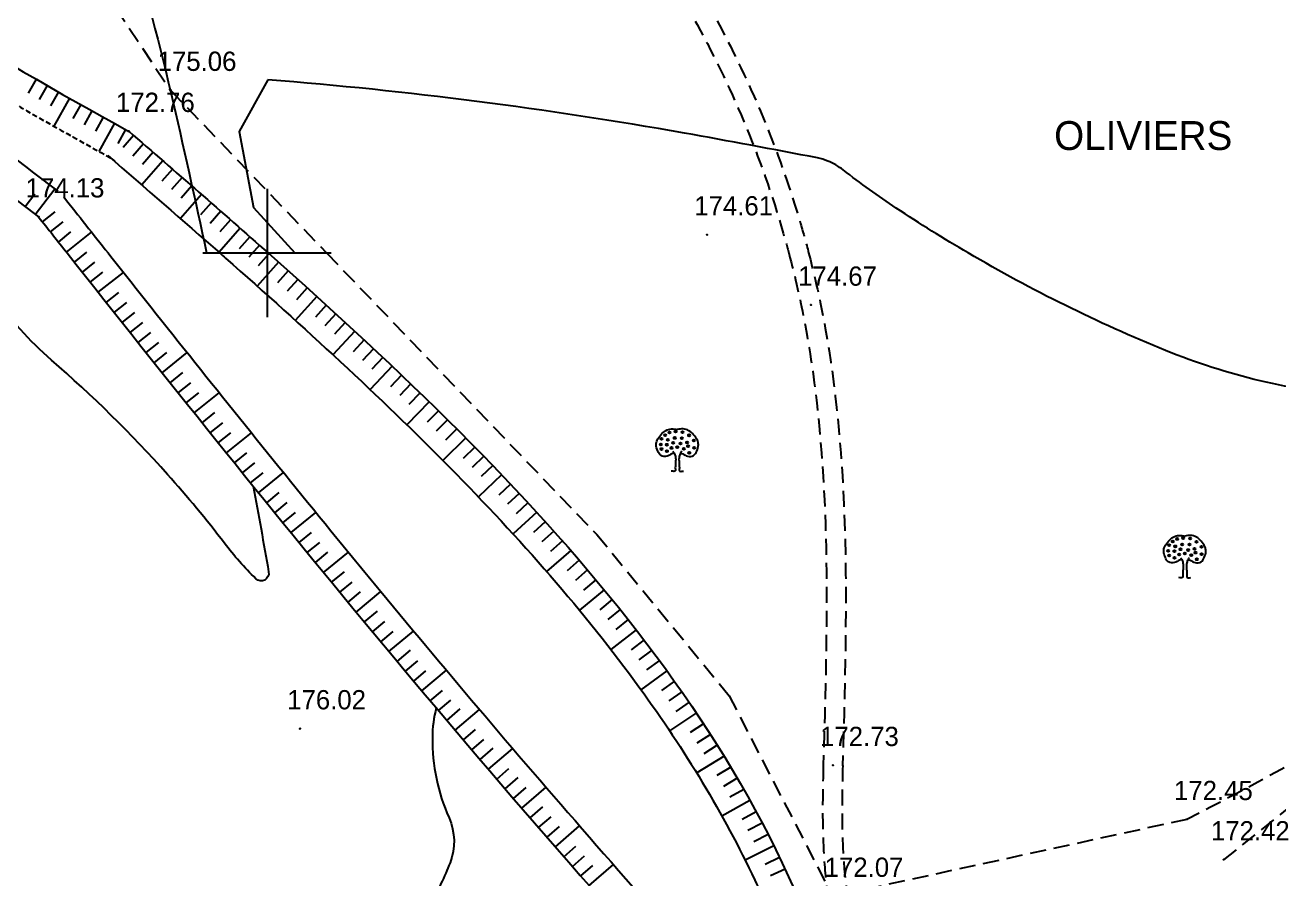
# Model space of a CAD drawing. Extents: x -83928 to -81707, y 15464 to 18601.
# Drawn here: x -83237.7 to -83042.4, y 16902.5 to 17035.5 of the extents above; entities that cross this region are included whole.
import ezdxf

# ---------------------------------------------------------------- set-up
doc = ezdxf.new("R2010")
doc.units = 0
doc.header["$MEASUREMENT"] = 0
for name, pattern in [('ACAD_ISO03W100', [30, 12, -18]), ('INTERROMPU', [0.75, 0.5, -0.25]), ('Parcelle', [1.2, 0.8, -0.4])]:
    doc.linetypes.add(name, pattern=pattern)
doc.layers.add('ACCE', color=4, linetype='INTERROMPU', lineweight=25)
for name, color, linetype in [('ALT', 7, 'Continuous'), ('Carroyage 1', 7, 'Continuous'), ('CNiv_1', 1, 'Continuous'), ('CONST', 7, 'Continuous'), ('ECOULEMENT', 160, 'ACAD_ISO03W100'), ('LIMITE', 40, 'INTERROMPU'), ('POINTS', 3, 'Continuous'), ('Talus', 5, 'Continuous')]:
    doc.layers.add(name, color=color, linetype=linetype)

msp = doc.modelspace()

# ---------------------------------------------------------------- linework, layer by layer
at = {"linetype": 'ByBlock', "extrusion": (0.000932032, -0.005533, 0.999984)}
for centre in [(-83137.96, 16970.97, -162.28), (-83137.27, 16971.38, -162.28), (-83136.33, 16971.54, -162.28), (-83135.25, 16971.46, -162.28), (-83134.25, 16970.95, -162.28), (-83138.65, 16969.54, -162.28), (-83138.53, 16970.41, -162.28), (-83138.53, 16968.82, -162.28), (-83137.71, 16969.49, -162.28), (-83137.55, 16970.23, -162.28), (-83136.96, 16968.98, -162.28), (-83136.73, 16969.77, -162.28), (-83136.48, 16970.54, -162.28), (-83136.07, 16969.11, -162.28), (-83135.56, 16969.67, -162.28), (-83135.35, 16970.51, -162.28), (-83135.07, 16968.85, -162.28), (-83134.56, 16969.85, -162.28), (-83134.4, 16969.26, -162.28), (-83133.48, 16970.15, -162.28), (-83133.46, 16969, -162.28), (-83137.68, 16968.47, -162.28), (-83134.2, 16968.21, -162.28), (-83059.47, 16953.83, -162.28), (-83058.91, 16954.39, -162.28), (-83058.5, 16953.65, -162.28), (-83058.22, 16954.8, -162.28), (-83057.68, 16953.19, -162.28), (-83057.42, 16953.95, -162.28), (-83057.27, 16954.95, -162.28), (-83056.29, 16953.93, -162.28), (-83056.19, 16954.87, -162.28), (-83055.5, 16953.26, -162.28), (-83055.19, 16954.36, -162.28), (-83054.43, 16953.57, -162.28), (-83059.6, 16952.96, -162.28), (-83059.47, 16952.24, -162.28), (-83058.65, 16952.9, -162.28), (-83058.62, 16951.88, -162.28), (-83057.91, 16952.39, -162.28), (-83057.01, 16952.52, -162.28), (-83056.5, 16953.08, -162.28), (-83056.01, 16952.27, -162.28), (-83055.35, 16952.67, -162.28), (-83055.14, 16951.63, -162.28), (-83054.4, 16952.42, -162.28)]:
    msp.add_circle(centre, 0.156, dxfattribs=at)
at = {"linetype": 'ByBlock'}
for points in [[(-83136.61, 16968.82, 9.1), (-83136.73, 16968.79, 9.1), (-83137.11, 16968.67, 9.1), (-83137.69, 16968.22, 9.09), (-83138.73, 16968.29, 9.1), (-83139.18, 16969.2, 9.1), (-83139.49, 16970.02, 9.11), (-83139.25, 16970.96, 9.11), (-83138.69, 16971.68, 9.11), (-83137.97, 16972.37, 9.12), (-83137.02, 16972.66, 9.12), (-83136.41, 16972.54, 9.12), (-83136.11, 16972.48, 9.12)], [(-83057.55, 16952.24, 8.93), (-83057.67, 16952.21, 8.93), (-83058.05, 16952.09, 8.93), (-83058.63, 16951.63, 8.93), (-83059.68, 16951.7, 8.93), (-83060.13, 16952.61, 8.94), (-83060.43, 16953.44, 8.94), (-83060.19, 16954.37, 8.94), (-83059.63, 16955.1, 8.95), (-83058.91, 16955.79, 8.95), (-83057.96, 16956.07, 8.95), (-83057.35, 16955.95, 8.95), (-83057.05, 16955.89, 8.95)]]:
    msp.add_open_spline(points, degree=3, knots=[0.251632, 0.251632, 0.251632, 0.251632, 0.437955, 0.853553, 1.334497, 1.754172, 2.275549, 2.6296, 3.144963, 3.634468, 4.105014, 4.559575, 4.559575, 4.559575, 4.559575], dxfattribs=at)
for points in [[(-83135.61, 16968.82, 9.1), (-83135.49, 16968.79, 9.09), (-83135.11, 16968.67, 9.09), (-83134.53, 16968.22, 9.09), (-83133.49, 16968.29, 9.09), (-83133.03, 16969.2, 9.09), (-83132.73, 16970.02, 9.1), (-83132.97, 16970.96, 9.1), (-83133.53, 16971.68, 9.11), (-83134.25, 16972.37, 9.11), (-83135.2, 16972.66, 9.12), (-83135.81, 16972.54, 9.12), (-83136.11, 16972.48, 9.12)], [(-83056.55, 16952.24, 8.93), (-83056.43, 16952.21, 8.93), (-83056.05, 16952.09, 8.93), (-83055.47, 16951.63, 8.93), (-83054.43, 16951.7, 8.92), (-83053.98, 16952.61, 8.93), (-83053.67, 16953.44, 8.93), (-83053.91, 16954.37, 8.94), (-83054.47, 16955.1, 8.94), (-83055.19, 16955.79, 8.95), (-83056.14, 16956.07, 8.95), (-83056.75, 16955.95, 8.95), (-83057.05, 16955.89, 8.95)]]:
    msp.add_open_spline(points, degree=3, knots=[0.251632, 0.251632, 0.251632, 0.251632, 0.437955, 0.853553, 1.334497, 1.754172, 2.275549, 2.6296, 3.144963, 3.634468, 4.105014, 4.559575, 4.559575, 4.559575, 4.559575])
for points in [[(-83136.79, 16969.1, 9.1), (-83136.58, 16968.82, 9.1), (-83136.4, 16968.31, 9.09), (-83136.4, 16966.24, 9.08), (-83136.4, 16966.11, 9.08), (-83137.04, 16966.01, 9.08)], [(-83135.41, 16969.1, 9.1), (-83135.61, 16968.82, 9.1), (-83135.79, 16968.31, 9.09), (-83135.79, 16966.24, 9.08), (-83135.79, 16966.11, 9.08), (-83135.15, 16966.01, 9.08)], [(-83057.73, 16952.52, 8.93), (-83057.53, 16952.24, 8.93), (-83057.35, 16951.73, 8.93), (-83057.35, 16949.65, 8.92), (-83057.35, 16949.53, 8.92), (-83057.99, 16949.42, 8.92)], [(-83056.35, 16952.52, 8.93), (-83056.55, 16952.24, 8.93), (-83056.73, 16951.73, 8.93), (-83056.73, 16949.65, 8.92), (-83056.73, 16949.53, 8.91), (-83056.09, 16949.42, 8.91)]]:
    msp.add_spline(points, degree=3, dxfattribs=at)
at = {"layer": 'ACCE', "linetype": 'INTERROMPU', "ltscale": 5}
for points, knots in [([(-83233.9, 17733.51, 206.77), (-83233.53, 17729.41, 206.72), (-83233.17, 17725.3, 206.67), (-83232.41, 17718.6, 206.58), (-83232.07, 17716.01, 206.55), (-83230.88, 17708.25, 206.45), (-83229.84, 17703.13, 206.39), (-83227.33, 17692.98, 206.26), (-83225.87, 17687.95, 206.19), (-83221.02, 17673, 206), (-83217.15, 17663.22, 205.87), (-83211.43, 17649.82, 205.69), (-83209.78, 17646.08, 205.64), (-83206.47, 17638.64, 205.54), (-83204.81, 17634.94, 205.49), (-83201.81, 17628.12, 205.4), (-83200.47, 17625, 205.36), (-83197.85, 17618.75, 205.27), (-83196.57, 17615.62, 205.23), (-83192.84, 17606.19, 205.11), (-83190.48, 17599.88, 205.02), (-83183.75, 17580.86, 204.77), (-83179.76, 17568.07, 204.61), (-83169.1, 17529.37, 204.11), (-83163.76, 17503.13, 203.77), (-83148.64, 17400.87, 202.5), (-83148.84, 17322.19, 201.55), (-83152.38, 17235.24, 200.51), (-83152.66, 17228.63, 200.44), (-83153.58, 17208.79, 200.2), (-83154.25, 17195.52, 200.04), (-83155.29, 17175.82, 199.81), (-83155.63, 17169.43, 199.73), (-83156.66, 17150.22, 199.5), (-83157.36, 17137.39, 199.35), (-83158.18, 17121.77, 199.17), (-83158.33, 17119.02, 199.13), (-83158.61, 17113.51, 199.07), (-83158.75, 17110.75, 199.04), (-83159.05, 17102.49, 198.94), (-83159.1, 17097.01, 198.87), (-83158.57, 17088.78, 198.77), (-83158.27, 17085.94, 198.74), (-83157.47, 17081.04, 198.67), (-83157.03, 17078.95, 198.65), (-83155.97, 17074.95, 198.6), (-83155.36, 17073.03, 198.57), (-83154.14, 17069.86, 198.53), (-83153.59, 17068.57, 198.51), (-83151.64, 17064.57, 198.46), (-83150.05, 17061.95, 198.42), (-83146.67, 17056.82, 198.35), (-83144.87, 17054.32, 198.31), (-83142.25, 17050.57, 198.26), (-83141.39, 17049.34, 198.24), (-83139.73, 17046.84, 198.21), (-83138.91, 17045.58, 198.19), (-83136.52, 17041.77, 198.14), (-83135, 17039.19, 198.1), (-83130.64, 17031.34, 197.99), (-83128.03, 17025.96, 197.92), (-83123.34, 17014.78, 197.77), (-83121.29, 17008.97, 197.69), (-83119.3, 17002.05, 197.6), (-83119.01, 17001.03, 197.59), (-83118.74, 17000, 197.58)], [0, 0, 0, 0, 12.327592, 12.327592, 20.115185, 20.115185, 35.690369, 35.690369, 51.265554, 51.265554, 82.415924, 82.415924, 94.599801, 94.599801, 106.783679, 106.783679, 117.042177, 117.042177, 127.300676, 127.300676, 147.817673, 147.817673, 188.851667, 188.851667, 270.919656, 270.919656, 504.266791, 504.266791, 523.408174, 523.408174, 561.690939, 561.690939, 580.062827, 580.062827, 616.806602, 616.806602, 624.666597, 624.666597, 632.526593, 632.526593, 648.246583, 648.246583, 656.641025, 656.641025, 663.01911, 663.01911, 669.054099, 669.054099, 673.230966, 673.230966, 682.320154, 682.320154, 691.409342, 691.409342, 695.886005, 695.886005, 700.362668, 700.362668, 709.315994, 709.315994, 727.222646, 727.222646, 745.789014, 745.789014, 749.014873, 749.014873, 749.014873, 749.014873]), ([(-83230.54, 17729.67, 206.71), (-83230.29, 17726.91, 206.68), (-83230.02, 17724.15, 206.64), (-83229.41, 17718.85, 206.58), (-83229.08, 17716.29, 206.55), (-83227.91, 17708.67, 206.45), (-83226.87, 17703.63, 206.39), (-83224.39, 17693.62, 206.26), (-83222.95, 17688.65, 206.19), (-83218.13, 17673.86, 206), (-83214.29, 17664.14, 205.87), (-83208.5, 17650.61, 205.69), (-83206.78, 17646.7, 205.64), (-83203.3, 17638.89, 205.53), (-83201.55, 17634.99, 205.48), (-83198.23, 17627.41, 205.38), (-83196.66, 17623.72, 205.33), (-83193.62, 17616.31, 205.23), (-83192.14, 17612.6, 205.18), (-83187.83, 17601.44, 205.03), (-83185.14, 17593.96, 204.93), (-83177.56, 17571.4, 204.64), (-83173.16, 17556.21, 204.44), (-83161.76, 17510.2, 203.85), (-83156.52, 17478.97, 203.46), (-83144.4, 17368.35, 202.09), (-83146.72, 17286.54, 201.11), (-83151.16, 17197.42, 200.06), (-83151.46, 17191.54, 199.99), (-83152.38, 17173.88, 199.78), (-83153.02, 17162.08, 199.64), (-83153.87, 17146.3, 199.45), (-83154.09, 17142.32, 199.4), (-83154.54, 17133.9, 199.3), (-83154.78, 17129.45, 199.25), (-83155.15, 17122.38, 199.16), (-83155.28, 17119.77, 199.13), (-83155.69, 17111.93, 199.04), (-83155.95, 17106.72, 198.98), (-83156.05, 17095.5, 198.84), (-83155.8, 17089.54, 198.77), (-83154.41, 17080.86, 198.66), (-83153.74, 17077.94, 198.63), (-83152.23, 17073.17, 198.56), (-83151.51, 17071.28, 198.54), (-83150.07, 17068.15, 198.5), (-83149.41, 17066.89, 198.48), (-83147.99, 17064.39, 198.44), (-83147.23, 17063.15, 198.43), (-83144.83, 17059.44, 198.37), (-83143.09, 17056.99, 198.34), (-83140.39, 17053.16, 198.29), (-83139.44, 17051.79, 198.27), (-83137.58, 17049.04, 198.23), (-83136.68, 17047.65, 198.21), (-83134.02, 17043.44, 198.15), (-83132.33, 17040.58, 198.11), (-83127.53, 17031.89, 197.99), (-83124.69, 17025.91, 197.91), (-83120.19, 17014.81, 197.76), (-83118.42, 17009.73, 197.69), (-83116.46, 17003.06, 197.61), (-83116.04, 17001.53, 197.59), (-83115.64, 17000, 197.57)], [4.124484, 4.124484, 4.124484, 4.124484, 12.445479, 12.445479, 20.246294, 20.246294, 35.847925, 35.847925, 51.449556, 51.449556, 82.652817, 82.652817, 95.459944, 95.459944, 108.26707, 108.26707, 120.324294, 120.324294, 132.381518, 132.381518, 156.495965, 156.495965, 204.72486, 204.72486, 301.18265, 301.18265, 541.306805, 541.306805, 558.239841, 558.239841, 592.105912, 592.105912, 603.477058, 603.477058, 616.212297, 616.212297, 623.674417, 623.674417, 638.598656, 638.598656, 656.415944, 656.415944, 665.823083, 665.823083, 672.282671, 672.282671, 676.771569, 676.771569, 681.260468, 681.260468, 690.238265, 690.238265, 695.10295, 695.10295, 699.967635, 699.967635, 709.697004, 709.697004, 729.155744, 729.155744, 745.094776, 745.094776, 749.806585, 749.806585, 749.806585, 749.806585]), ([(-83118.74, 17000, 197.58), (-83117.75, 16996.3, 197.53), (-83116.91, 16992.57, 197.48), (-83115.3, 16984.02, 197.37), (-83114.63, 16979.19, 197.31), (-83113.13, 16964.59, 197.13), (-83112.83, 16954.73, 197.01), (-83112.88, 16936.64, 196.8), (-83113.12, 16928.43, 196.7), (-83113.36, 16920.21, 196.6)], [749.014873, 749.014873, 749.014873, 749.014873, 760.63541, 760.63541, 775.481805, 775.481805, 805.174596, 805.174596, 829.584082, 829.584082, 829.584082, 829.584082]), ([(-83115.64, 17000, 197.57), (-83114.93, 16997.28, 197.53), (-83114.29, 16994.55, 197.5), (-83111.83, 16982.46, 197.34), (-83110.8, 16973.01, 197.23), (-83109.52, 16949.11, 196.94), (-83109.94, 16934.6, 196.76), (-83110.36, 16920.12, 196.59)], [749.806585, 749.806585, 749.806585, 749.806585, 758.167958, 758.167958, 786.609387, 786.609387, 829.584082, 829.584082, 829.584082, 829.584082]), ([(-83113.36, 16920.2, 196.6), (-83113.44, 16916.67, 196.56), (-83113.52, 16913.13, 196.52), (-83113.35, 16907.19, 196.44), (-83113.22, 16904.88, 196.42), (-83112.86, 16901.37, 196.37), (-83112.72, 16900.22, 196.36), (-83112.38, 16897.88, 196.33), (-83112.18, 16896.7, 196.31), (-83111.53, 16893.6, 196.27), (-83111.01, 16891.71, 196.25), (-83109.73, 16888.46, 196.21), (-83109.02, 16887.06, 196.19), (-83107.66, 16885.19, 196.16), (-83107.16, 16884.59, 196.15), (-83106.14, 16883.62, 196.14), (-83105.65, 16883.23, 196.13), (-83104.61, 16882.53, 196.12), (-83104.07, 16882.23, 196.11), (-83102.01, 16881.29, 196.1), (-83100.4, 16880.88, 196.09), (-83097.02, 16880.41, 196.07), (-83095.27, 16880.35, 196.06), (-83091.7, 16880.37, 196.05), (-83089.88, 16880.46, 196.05), (-83085.87, 16880.65, 196.04), (-83083.68, 16880.76, 196.03), (-83079.96, 16880.68, 196.02), (-83078.37, 16880.54, 196.01), (-83076.12, 16880.07, 196), (-83075.35, 16879.84, 196), (-83074.23, 16879.36, 195.99), (-83073.84, 16879.16, 195.98), (-83072.74, 16878.49, 195.97), (-83072.07, 16877.92, 195.96), (-83070.85, 16876.56, 195.94), (-83070.29, 16875.77, 195.93), (-83069.28, 16873.99, 195.91), (-83068.83, 16873, 195.89), (-83067.54, 16869.62, 195.85), (-83066.87, 16866.95, 195.81), (-83065.99, 16862.6, 195.76), (-83065.7, 16860.98, 195.74), (-83065.24, 16858.37, 195.71), (-83065.07, 16857.38, 195.69), (-83064.73, 16855.44, 195.67), (-83064.56, 16854.49, 195.66), (-83064.07, 16851.66, 195.62), (-83063.76, 16849.84, 195.6), (-83062.94, 16844.47, 195.53), (-83062.54, 16841.05, 195.49), (-83062.38, 16837.21, 195.44), (-83062.37, 16836.77, 195.44), (-83062.36, 16836.34, 195.43)], [0, 0, 0, 0, 10.947505, 10.947505, 17.67115, 17.67115, 20.874021, 20.874021, 24.076892, 24.076892, 29.269257, 29.269257, 33.63113, 33.63113, 35.874428, 35.874428, 37.684843, 37.684843, 39.495258, 39.495258, 44.277324, 44.277324, 49.059389, 49.059389, 53.841455, 53.841455, 59.778203, 59.778203, 64.695684, 64.695684, 67.615321, 67.615321, 69.345867, 69.345867, 72.825131, 72.825131, 76.304395, 76.304395, 79.783659, 79.783659, 87.385884, 87.385884, 91.792494, 91.792494, 94.535823, 94.535823, 97.279152, 97.279152, 102.76581, 102.76581, 113.739126, 113.739126, 115.141259, 115.141259, 115.141259, 115.141259]), ([(-83110.34, 16920.17, 196.59), (-83110.42, 16916.68, 196.55), (-83110.49, 16913.22, 196.51), (-83110.35, 16907.95, 196.44), (-83110.27, 16906.22, 196.42), (-83110.02, 16903.18, 196.38), (-83109.88, 16901.89, 196.37), (-83109.36, 16897.97, 196.32), (-83108.87, 16895.25, 196.29), (-83107.66, 16891.36, 196.23), (-83107.1, 16889.99, 196.22), (-83105.9, 16887.87, 196.19), (-83105.29, 16887.05, 196.18), (-83104.2, 16885.96, 196.16), (-83103.76, 16885.61, 196.15), (-83102.79, 16885, 196.14), (-83102.26, 16884.73, 196.14), (-83100.46, 16884.03, 196.12), (-83099.04, 16883.73, 196.12), (-83095.92, 16883.4, 196.1), (-83094.23, 16883.38, 196.1), (-83090.7, 16883.45, 196.09), (-83088.87, 16883.55, 196.08), (-83085.19, 16883.72, 196.07), (-83083.35, 16883.79, 196.07), (-83079.76, 16883.72, 196.06), (-83078, 16883.58, 196.05), (-83075.32, 16883.01, 196.03), (-83074.34, 16882.72, 196.03), (-83072.87, 16882.09, 196.01), (-83072.36, 16881.83, 196.01), (-83071.37, 16881.22, 196), (-83070.9, 16880.88, 195.99), (-83069.4, 16879.61, 195.97), (-83068.5, 16878.54, 195.96), (-83066.96, 16876.15, 195.92), (-83066.31, 16874.84, 195.91), (-83065.21, 16872.07, 195.87), (-83064.74, 16870.61, 195.85), (-83063.47, 16865.87, 195.79), (-83062.88, 16862.44, 195.75), (-83061.95, 16857.13, 195.68), (-83061.59, 16855.12, 195.65), (-83060.92, 16851.2, 195.61), (-83060.6, 16849.28, 195.58), (-83059.78, 16843.61, 195.51), (-83059.4, 16839.93, 195.46), (-83059.33, 16836, 195.42), (-83059.44, 16835.61, 195.41), (-83059.44, 16835.61, 195.41)], [0, 0, 0, 0, 10.848155, 10.848155, 16.098502, 16.098502, 19.865986, 19.865986, 27.400953, 27.400953, 31.970485, 31.970485, 35.674617, 35.674617, 37.951581, 37.951581, 40.228545, 40.228545, 45.117781, 45.117781, 50.007018, 50.007018, 54.896255, 54.896255, 59.785492, 59.785492, 64.674729, 64.674729, 67.672235, 67.672235, 69.377221, 69.377221, 71.082207, 71.082207, 75.2308, 75.2308, 79.379393, 79.379393, 83.527987, 83.527987, 92.460806, 92.460806, 98.192898, 98.192898, 103.924989, 103.924989, 115.389172, 115.389172, 115.976359, 115.976359, 115.976359, 115.976359])]:
    msp.add_open_spline(points, degree=3, knots=knots, dxfattribs=at)
at = {"layer": 'Carroyage 1'}
for p, q in [((-83200, 17010), (-83200, 17000)), ((-83210, 17000), (-83190, 17000)), ((-83210, 17000), (-83190, 17000)), ((-83200, 17000), (-83200, 16990))]:
    msp.add_line(p, q, dxfattribs=at)
at = {"layer": 'CNiv_1', "elevation": 175}
for points in [[(-83309, 17143, -0.05514), (-83303.85, 17125.69, 0.036064), (-83297, 17099, 0.01788), (-83289.47, 17078.93, 0.021789), (-83282, 17063, 0.686467), (-83254.84, 17066.12, -0.719572), (-83228, 17068, -0.024936), (-83222.08, 17051.45, -0.016), (-83215, 17025, -0.00474), (-83209.41, 17000, -0.727852)], [(-83090.8, 17000, -0.013854), (-83102, 17007, -0.01868), (-83110.25, 17012.93, 0.068147), (-83112.67, 17014.33, 0.049321), (-83114.26, 17014.81, 0.003876), (-83135, 17018.67, 0.02429), (-83199.89, 17026.99, 0.105344)], [(-83202.16, 16963.69, -0.002516), (-83199.75, 16950.3, -0.727852), (-83201.75, 16949.25, -0.036673), (-83206.64, 16954.78, 0.019448), (-83215.5, 16965.5, 0.031754), (-83233.58, 16983.32, -0.059753), (-83242.67, 16993.33, -0.194816), (-83243.72, 16997.78, 0.194084), (-83244.24, 17000)], [(-82996.46, 17000, -0.013401), (-82997, 16999, -0.119435), (-83013.23, 16981.89, -0.164955), (-83030, 16977.67, -0.076859), (-83060.06, 16984.81, -0.036001), (-83090.8, 17000, -0.01868)], [(-83173.65, 16929.12, 0.060956), (-83174.25, 16924.5, 0.106572), (-83171.66, 16912.01, -0.199265), (-83171.5, 16905, -0.040415), (-83174.59, 16898.61, -0.022621), (-83181.5, 16888, -0.026672), (-83191.86, 16875.07, -0.191118), (-83194, 16874, -0.043874), (-83199.07, 16874.01, 0.017841), (-83211.5, 16874.67, 0.017626), (-83241.71, 16874.13, -0.053556), (-83251.67, 16874.67, -0.042494), (-83263.93, 16877.74, 0.014191), (-83300, 16889, 0.002456), (-83327.18, 16896.5, 0.059776), (-83328.33, 16896.67, 0.031145), (-83335.31, 16896.41, -0.005597), (-83374, 16893, -0.000862), (-83421.07, 16889.46, -0.005463)]]:
    msp.add_lwpolyline(points, format="xyb", dxfattribs=at)
msp.add_lwpolyline([(-83199.89, 17026.99), (-83204.34, 17018.93), (-83202.09, 17007.09), (-83195.67, 17000)], dxfattribs=at)
at = {"layer": 'ECOULEMENT', "linetype": 'ByBlock'}
for points in [[(-83309.4, 17167.25, 200.19), (-83296.07, 17131.99, 199.72), (-83297.07, 17099.09, 199.33), (-83281.26, 17063.15, 198.85), (-83221.53, 17018.95, 198.13)], [(-83309.4, 17167.25, 200.19), (-83296.07, 17131.99, 199.72), (-83297.07, 17099.09, 199.33), (-83281.26, 17063.15, 198.85), (-83221.53, 17018.95, 198.13)], [(-83315.68, 17147.86, 199.97), (-83308.99, 17143.31, 199.9), (-83314.94, 17084.69, 199.21), (-83292.08, 17050.99, 198.73), (-83235.61, 17005.63, 198.01)], [(-83315.68, 17147.86, 199.97), (-83308.99, 17143.31, 199.9), (-83314.94, 17084.69, 199.21), (-83292.08, 17050.99, 198.73), (-83235.61, 17005.63, 198.01)]]:
    msp.add_spline(points, degree=3, dxfattribs=at)
at = {"layer": 'ECOULEMENT', "linetype": 'Parcelle'}
msp.add_open_spline([(-83313.82, 17164.9, 200.17), (-83311.65, 17160.83, 200.12), (-83309.52, 17156.82, 200.06), (-83305.77, 17148.89, 199.96), (-83304.15, 17144.97, 199.9), (-83302.53, 17139.63, 199.83), (-83302.15, 17138.18, 199.82), (-83301.52, 17135.23, 199.78), (-83301.28, 17133.72, 199.76), (-83301.04, 17131.47, 199.73), (-83300.98, 17130.72, 199.72), (-83300.9, 17129.21, 199.7), (-83300.88, 17128.44, 199.69), (-83300.86, 17126.11, 199.67), (-83300.92, 17124.51, 199.65), (-83301.17, 17119.92, 199.59), (-83301.47, 17116.84, 199.56), (-83302.01, 17110.5, 199.48), (-83302.24, 17107.23, 199.44), (-83302.25, 17102.27, 199.38), (-83302.2, 17100.63, 199.36), (-83301.96, 17097.47, 199.33), (-83301.78, 17095.98, 199.31), (-83301.3, 17093.03, 199.27), (-83301, 17091.56, 199.25), (-83299.94, 17087.21, 199.2), (-83299.02, 17084.38, 199.16), (-83295.42, 17075.3, 199.04), (-83292, 17069.36, 198.96), (-83286.44, 17061.61, 198.84), (-83284.7, 17059.39, 198.81), (-83281.09, 17055.14, 198.75), (-83279.21, 17053.1, 198.72), (-83273.4, 17047.23, 198.63), (-83269.29, 17043.63, 198.57), (-83256.59, 17033.68, 198.42), (-83247.54, 17028.01, 198.32), (-83233.56, 17019.92, 198.18), (-83228.75, 17017.24, 198.13), (-83223.95, 17014.58, 198.08)], degree=3, knots=[0, 0, 0, 0, 13.35197, 13.35197, 26.703941, 26.703941, 31.703517, 31.703517, 36.930492, 36.930492, 39.497414, 39.497414, 42.064335, 42.064335, 47.198179, 47.198179, 56.509837, 56.509837, 65.821494, 65.821494, 70.345245, 70.345245, 74.434265, 74.434265, 78.523286, 78.523286, 86.701328, 86.701328, 105.360058, 105.360058, 113.261267, 113.261267, 121.162477, 121.162477, 136.964896, 136.964896, 168.045051, 168.045051, 184.189466, 184.189466, 184.189466, 184.189466], dxfattribs=at)
at = {"layer": 'ECOULEMENT', "linetype": 'ByBlock'}
for points, knots in [([(-83302.64, 17115.53, 199.54), (-83303.46, 17112.87, 199.52), (-83304.35, 17110.21, 199.49), (-83306.21, 17104.58, 199.42), (-83307.17, 17101.62, 199.39), (-83308.75, 17095.9, 199.33), (-83309.37, 17093.14, 199.3), (-83309.85, 17089.5, 199.25), (-83309.94, 17088.46, 199.24), (-83310, 17086.73, 199.22), (-83310, 17086.02, 199.21), (-83309.94, 17084.78, 199.2), (-83309.9, 17084.23, 199.19), (-83309.76, 17083.15, 199.18), (-83309.68, 17082.61, 199.17), (-83309.36, 17081.01, 199.15), (-83309.07, 17079.97, 199.14), (-83308.06, 17077.04, 199.1), (-83307.16, 17075.17, 199.07), (-83304.94, 17071.49, 199.02), (-83303.61, 17069.66, 199), (-83300.63, 17066.05, 198.94), (-83298.97, 17064.27, 198.92), (-83295.44, 17060.76, 198.86), (-83293.57, 17059.02, 198.84), (-83290.04, 17055.85, 198.79), (-83288.39, 17054.4, 198.76), (-83285.1, 17051.54, 198.72), (-83283.47, 17050.12, 198.7), (-83278.57, 17045.95, 198.63), (-83275.33, 17043.23, 198.59), (-83265.64, 17035.26, 198.46), (-83259.24, 17030.18, 198.38), (-83246.09, 17019.93, 198.22), (-83239.34, 17014.77, 198.13), (-83232.57, 17009.61, 198.05)], [37.353509, 37.353509, 37.353509, 37.353509, 44.499459, 44.499459, 52.614956, 52.614956, 60.730453, 60.730453, 64.126973, 64.126973, 66.600299, 66.600299, 68.622126, 68.622126, 70.643952, 70.643952, 74.687606, 74.687606, 82.044876, 82.044876, 89.402145, 89.402145, 96.759414, 96.759414, 104.089859, 104.089859, 110.300238, 110.300238, 116.510618, 116.510618, 128.931378, 128.931378, 153.772896, 153.772896, 180.172864, 180.172864, 180.172864, 180.172864]), ([(-83231.14, 17000, 197.93), (-83200.61, 16961.43, 197.37), (-83163.48, 16914.92, 196.69), (-83105.77, 16852.96, 195.77), (-83125.72, 16827.05, 195.52), (-83164.9, 16832.87, 195.71), (-83167.56, 16789.06, 195.19), (-83247.47, 16788.18, 195.43), (-83281.69, 16714.69, 194.65), (-83374.05, 16701.39, 194.78), (-83364.95, 16668.76, 194.36), (-83359.1, 16647.79, 194.09)], [7.908375, 7.908375, 7.908375, 7.908375, 170.271753, 201.744415, 213.343907, 258.510006, 289.240422, 309.149666, 469.744028, 498.230383, 549.512614, 549.512614, 549.512614, 549.512614]), ([(-83231.14, 17000, 197.93), (-83200.61, 16961.43, 197.37), (-83163.48, 16914.92, 196.69), (-83105.77, 16852.96, 195.77), (-83125.72, 16827.05, 195.52), (-83164.9, 16832.87, 195.71), (-83167.56, 16789.06, 195.19), (-83247.47, 16788.18, 195.43), (-83281.69, 16714.69, 194.65), (-83374.05, 16701.39, 194.78), (-83364.95, 16668.76, 194.36), (-83359.1, 16647.79, 194.09)], [7.908375, 7.908375, 7.908375, 7.908375, 170.271753, 201.744415, 213.343907, 258.510006, 289.240422, 309.149666, 469.744028, 498.230383, 549.512614, 549.512614, 549.512614, 549.512614]), ([(-83224.76, 17000, 197.91), (-83222.55, 16997.2, 197.87), (-83220.33, 16994.4, 197.83), (-83209, 16980.14, 197.62), (-83199.75, 16968.59, 197.45), (-83187.51, 16953.6, 197.23), (-83184.92, 16950.45, 197.19), (-83177.04, 16940.92, 197.05), (-83171.64, 16934.47, 196.95), (-83154.88, 16914.71, 196.66), (-83142.93, 16901.01, 196.46), (-83129.59, 16886.24, 196.24), (-83129.31, 16885.93, 196.24), (-83129.03, 16885.62, 196.23)], [12.263009, 12.263009, 12.263009, 12.263009, 24.036361, 24.036361, 72.109084, 72.109084, 84.80214, 84.80214, 110.188251, 110.188251, 160.960474, 160.960474, 162.036049, 162.036049, 162.036049, 162.036049]), ([(-83207.38, 17000, 197.86), (-83207.07, 16999.73, 197.85), (-83206.76, 16999.46, 197.85), (-83194.33, 16988.5, 197.68), (-83182.52, 16977.72, 197.51), (-83160.65, 16955.54, 197.17), (-83150.59, 16944.14, 197.01), (-83134.97, 16922.61, 196.7), (-83128.92, 16912.67, 196.56), (-83122.67, 16899.37, 196.38), (-83121.39, 16896.42, 196.34), (-83120.21, 16893.44, 196.3)], [21.648184, 21.648184, 21.648184, 21.648184, 22.808472, 22.808472, 68.425416, 68.425416, 114.042359, 114.042359, 150.71785, 150.71785, 160.966097, 160.966097, 160.966097, 160.966097]), ([(-83199.83, 17000, 197.83), (-83158.79, 16963.57, 197.26), (-83112.08, 16915.86, 196.54), (-83105.01, 16850.53, 195.74), (-83102.8, 16837.7, 195.57)], [26.964729, 26.964729, 26.964729, 26.964729, 181.531723, 220.577379, 220.577379, 220.577379, 220.577379]), ([(-83199.83, 17000, 197.83), (-83158.79, 16963.57, 197.26), (-83112.08, 16915.86, 196.54), (-83105.01, 16850.53, 195.74), (-83102.8, 16837.7, 195.57)], [26.964729, 26.964729, 26.964729, 26.964729, 181.531723, 220.577379, 220.577379, 220.577379, 220.577379])]:
    msp.add_open_spline(points, degree=3, knots=knots, dxfattribs=at)
for points in [[(-83221.54, 17018.96, 198.13), (-83214.26, 17012.66, 198.03), (-83206.99, 17006.35, 197.93), (-83199.83, 17000, 197.83)], [(-83221.54, 17018.96, 198.13), (-83214.26, 17012.66, 198.03), (-83206.99, 17006.35, 197.93), (-83199.83, 17000, 197.83)], [(-83224.81, 17015.18, 198.09), (-83218.97, 17010.12, 198.01), (-83213.14, 17005.07, 197.93), (-83207.38, 17000, 197.86)], [(-83231.68, 17008.74, 198.04), (-83229.37, 17005.83, 197.99), (-83227.07, 17002.91, 197.95), (-83224.76, 17000, 197.91)], [(-83235.6, 17005.63, 198.01), (-83234.11, 17003.76, 197.98), (-83232.63, 17001.88, 197.96), (-83231.14, 17000, 197.93)], [(-83235.6, 17005.63, 198.01), (-83234.11, 17003.76, 197.98), (-83232.63, 17001.88, 197.96), (-83231.14, 17000, 197.93)]]:
    msp.add_open_spline(points, degree=3, dxfattribs=at)
at = {"layer": 'LIMITE', "linetype": 'INTERROMPU', "ltscale": 5, "extrusion": (0.000932032, -0.005533, 0.999984)}
for p, q in [((-83310.74, 17169.29, 203.45), (-83215.05, 17025.36, 198.18)), ((-83215.05, 17025.36, 198.18), (-83190.72, 17000, 128.9)), ((-83190.72, 17000, 128.9), (-83148.63, 16956.13, 9.04)), ((-83148.63, 16956.13, 9.04), (-83128.03, 16931.02, 8.88)), ((-83128.03, 16931.02, 8.88), (-83112.89, 16901.68, 196.38)), ((-83056.73, 16911.74, 196.32), (-83109.68, 16900.21, 196.35))]:
    msp.add_line(p, q, dxfattribs=at)
at = {"layer": 'LIMITE', "linetype": 'INTERROMPU', "ltscale": 5}
for points in [[(-82996.71, 16999.32, 197.19), (-83007.4, 16948.77, 196.61), (-83056.73, 16911.74, 196.32)], [(-82996.71, 16999.32, 197.19), (-83007.4, 16948.77, 196.61), (-83056.73, 16911.74, 196.32)], [(-83050.98, 16905.46, 196.23), (-83004.31, 16944.76, 196.55), (-82989.08, 16964.4, 196.74), (-82996.71, 16999.32, 197.19)], [(-83050.98, 16905.46, 196.23), (-83004.31, 16944.76, 196.55), (-82989.08, 16964.4, 196.74), (-82996.71, 16999.32, 197.19)]]:
    msp.add_spline(points, degree=3, dxfattribs=at)
at = {"layer": 'POINTS', "extrusion": (0.002059, -0.012217, 0.999923)}
for centre in [(-83215.28, 17024.42, -182.42), (-83215.26, 17024.41, -182.42), (-83221.77, 17018.02, -182.42), (-83221.76, 17018.01, -182.42), (-83235.84, 17004.69, -182.42), (-83235.83, 17004.69, -182.42), (-83131.69, 17001.89, -182.42), (-83131.69, 17001.89, -182.42), (-83115.51, 16990.94, -182.42), (-83115.51, 16990.94, -182.42), (-83195.11, 16924.91, -182.42), (-83195.09, 16924.93, -182.42), (-83112.09, 16919.21, -182.42), (-83112.09, 16919.21, -182.42), (-83056.96, 16910.79, -182.42), (-83051.21, 16904.51, -182.42)]:
    msp.add_circle(centre, 0.05, dxfattribs=at)
at = {"layer": 'Talus', "linetype": 'ByBlock', "extrusion": (0.000932032, -0.005533, 0.999984)}
for p, q in [((-83235.97, 17027.09, 198.27), (-83237.22, 17024.92, 198.25)), ((-83234.24, 17026.09, 198.25), (-83235.48, 17023.92, 198.23)), ((-83232.5, 17025.09, 198.24), (-83233.74, 17022.92, 198.21)), ((-83230.76, 17024.11, 198.22), (-83233.22, 17019.76, 198.17)), ((-83229.02, 17023.13, 198.2), (-83230.24, 17020.95, 198.18)), ((-83227.27, 17022.15, 198.18), (-83228.49, 17019.97, 198.16)), ((-83225.53, 17021.18, 198.17), (-83226.74, 17018.99, 198.14)), ((-83223.78, 17020.2, 198.15), (-83226.21, 17015.83, 198.11)), ((-83222.03, 17019.23, 198.13), (-83223.24, 17017.05, 198.11)), ((-83220.78, 17018.31, 198.12), (-83222.42, 17016.42, 198.1)), ((-83219.27, 17017, 198.1), (-83220.91, 17015.11, 198.08)), ((-83217.76, 17015.69, 198.08), (-83219.4, 17013.8, 198.06)), ((-83216.25, 17014.38, 198.06), (-83219.53, 17010.6, 198.02)), ((-83214.74, 17013.07, 198.04), (-83216.38, 17011.18, 198.02)), ((-83213.23, 17011.75, 198.02), (-83214.87, 17009.87, 198)), ((-83237.69, 17007.22, 198.04), (-83236.17, 17009.21, 198.06)), ((-83236.1, 17006.01, 198.02), (-83233.06, 17009.98, 198.06)), ((-83210.21, 17009.13, 197.97), (-83213.5, 17005.36, 197.94)), ((-83211.72, 17010.44, 197.99), (-83213.36, 17008.56, 197.98)), ((-83208.71, 17007.81, 197.95), (-83210.35, 17005.93, 197.94)), ((-83234.98, 17004.85, 198), (-83233.02, 17006.4, 198.01)), ((-83233.74, 17003.28, 197.98), (-83231.78, 17004.83, 197.99)), ((-83207.2, 17006.5, 197.93), (-83208.85, 17004.61, 197.92)), ((-83205.7, 17005.18, 197.91), (-83207.35, 17003.3, 197.9)), ((-83232.5, 17001.71, 197.95), (-83230.54, 17003.27, 197.97)), ((-83231.25, 17000.15, 197.93), (-83227.33, 17003.25, 197.96)), ((-83204.19, 17003.86, 197.89), (-83207.5, 17000.1, 197.86)), ((-83202.69, 17002.53, 197.87), (-83204.35, 17000.66, 197.85)), ((-83201.2, 17001.21, 197.85), (-83202.85, 16999.34, 197.83)), ((-83230.01, 16998.58, 197.91), (-83228.05, 17000.13, 197.92)), ((-83199.7, 16999.88, 197.83), (-83201.36, 16998.01, 197.81)), ((-83228.77, 16997.01, 197.89), (-83226.81, 16998.56, 197.9)), ((-83227.53, 16995.44, 197.86), (-83225.57, 16996.99, 197.88)), ((-83226.29, 16993.88, 197.84), (-83222.37, 16996.98, 197.87)), ((-83198.2, 16998.56, 197.81), (-83201.53, 16994.82, 197.77)), ((-83196.71, 16997.22, 197.79), (-83198.38, 16995.36, 197.77)), ((-83195.22, 16995.89, 197.77), (-83196.89, 16994.03, 197.75)), ((-83225.05, 16992.31, 197.82), (-83223.09, 16993.86, 197.83)), ((-83192.25, 16993.21, 197.73), (-83195.61, 16989.5, 197.69)), ((-83193.74, 16994.55, 197.75), (-83195.41, 16992.69, 197.73)), ((-83223.8, 16990.74, 197.8), (-83221.84, 16992.3, 197.81)), ((-83190.77, 16991.87, 197.71), (-83192.45, 16990.02, 197.69)), ((-83222.56, 16989.18, 197.77), (-83220.6, 16990.73, 197.79)), ((-83221.31, 16987.61, 197.75), (-83219.35, 16989.17, 197.76)), ((-83189.29, 16990.52, 197.68), (-83190.98, 16988.67, 197.67)), ((-83187.82, 16989.17, 197.66), (-83189.51, 16987.33, 197.65)), ((-83220.07, 16986.04, 197.73), (-83218.11, 16987.6, 197.74)), ((-83186.35, 16987.81, 197.64), (-83189.74, 16984.14, 197.61)), ((-83218.83, 16984.48, 197.7), (-83216.85, 16986.05, 197.72)), ((-83184.88, 16986.45, 197.62), (-83186.58, 16984.62, 197.61)), ((-83217.58, 16982.91, 197.68), (-83215.62, 16984.47, 197.69)), ((-83216.33, 16981.35, 197.66), (-83212.42, 16984.47, 197.68)), ((-83183.42, 16985.09, 197.6), (-83185.13, 16983.26, 197.58)), ((-83181.96, 16983.72, 197.58), (-83183.67, 16981.9, 197.56)), ((-83215.09, 16979.79, 197.64), (-83213.11, 16981.36, 197.65)), ((-83180.51, 16982.35, 197.56), (-83183.94, 16978.72, 197.53)), ((-83213.84, 16978.22, 197.61), (-83211.89, 16979.78, 197.63)), ((-83179.06, 16980.97, 197.54), (-83180.78, 16979.16, 197.52)), ((-83177.61, 16979.59, 197.52), (-83179.34, 16977.79, 197.5)), ((-83212.59, 16976.66, 197.59), (-83210.64, 16978.22, 197.6)), ((-83211.34, 16975.1, 197.57), (-83207.44, 16978.22, 197.59)), ((-83176.17, 16978.2, 197.5), (-83177.91, 16976.4, 197.48)), ((-83174.74, 16976.81, 197.47), (-83178.23, 16973.23, 197.44)), ((-83210.09, 16973.54, 197.55), (-83208.12, 16975.12, 197.56)), ((-83208.84, 16971.98, 197.52), (-83206.87, 16973.56, 197.54)), ((-83173.31, 16975.41, 197.45), (-83175.06, 16973.63, 197.44)), ((-83171.88, 16974.01, 197.43), (-83173.64, 16972.23, 197.42)), ((-83207.59, 16970.42, 197.5), (-83205.64, 16971.99, 197.51)), ((-83206.33, 16968.86, 197.48), (-83202.44, 16972, 197.5)), ((-83170.46, 16972.6, 197.41), (-83172.23, 16970.83, 197.39)), ((-83169.05, 16971.18, 197.39), (-83172.6, 16967.66, 197.36)), ((-83167.65, 16969.76, 197.37), (-83169.43, 16968, 197.35)), ((-83205.08, 16967.3, 197.45), (-83203.13, 16968.87, 197.47)), ((-83166.25, 16968.33, 197.35), (-83168.04, 16966.58, 197.33)), ((-83203.82, 16965.75, 197.43), (-83201.88, 16967.32, 197.44)), ((-83202.57, 16964.19, 197.41), (-83200.62, 16965.76, 197.42)), ((-83201.31, 16962.64, 197.39), (-83197.42, 16965.78, 197.41)), ((-83164.85, 16966.89, 197.32), (-83166.65, 16965.16, 197.31)), ((-83163.47, 16965.45, 197.3), (-83167.08, 16962, 197.27)), ((-83162.09, 16964, 197.28), (-83163.91, 16962.28, 197.27)), ((-83200.05, 16961.08, 197.36), (-83198.11, 16962.66, 197.38)), ((-83160.72, 16962.54, 197.26), (-83162.55, 16960.84, 197.24)), ((-83198.79, 16959.53, 197.34), (-83196.85, 16961.1, 197.35)), ((-83159.36, 16961.08, 197.24), (-83161.19, 16959.38, 197.22)), ((-83197.53, 16957.98, 197.32), (-83195.59, 16959.55, 197.33)), ((-83196.27, 16956.43, 197.3), (-83192.39, 16959.58, 197.32)), ((-83158, 16959.61, 197.21), (-83161.69, 16956.23, 197.19)), ((-83156.66, 16958.13, 197.19), (-83158.51, 16956.45, 197.18)), ((-83195, 16954.88, 197.27), (-83193.07, 16956.46, 197.29)), ((-83155.32, 16956.64, 197.17), (-83157.19, 16954.98, 197.16)), ((-83193.74, 16953.33, 197.25), (-83191.8, 16954.91, 197.26)), ((-83153.99, 16955.15, 197.15), (-83155.87, 16953.49, 197.13)), ((-83192.47, 16951.78, 197.23), (-83190.54, 16953.36, 197.24)), ((-83191.2, 16950.23, 197.21), (-83187.34, 16953.4, 197.23)), ((-83152.68, 16953.64, 197.13), (-83156.45, 16950.36, 197.1)), ((-83151.37, 16952.13, 197.1), (-83153.26, 16950.5, 197.09)), ((-83189.94, 16948.69, 197.18), (-83187.96, 16950.31, 197.2)), ((-83150.07, 16950.61, 197.08), (-83151.97, 16948.99, 197.07)), ((-83188.66, 16947.14, 197.16), (-83186.73, 16948.73, 197.17)), ((-83148.78, 16949.08, 197.06), (-83150.7, 16947.48, 197.05)), ((-83187.39, 16945.6, 197.14), (-83185.46, 16947.19, 197.15)), ((-83186.12, 16944.06, 197.12), (-83182.27, 16947.24, 197.14)), ((-83147.5, 16947.54, 197.04), (-83151.36, 16944.36, 197.01)), ((-83146.23, 16945.99, 197.01), (-83148.17, 16944.42, 197)), ((-83144.98, 16944.44, 196.99), (-83146.93, 16942.88, 196.98)), ((-83184.84, 16942.52, 197.09), (-83182.81, 16944.2, 197.11)), ((-83183.57, 16940.98, 197.07), (-83181.64, 16942.57, 197.08)), ((-83143.73, 16942.87, 196.97), (-83145.7, 16941.32, 196.96)), ((-83182.29, 16939.44, 197.05), (-83180.37, 16941.04, 197.06)), ((-83181.01, 16937.9, 197.03), (-83177.17, 16941.1, 197.05)), ((-83142.5, 16941.3, 196.95), (-83146.45, 16938.23, 196.92)), ((-83141.28, 16939.71, 196.92), (-83143.27, 16938.19, 196.91)), ((-83179.73, 16936.37, 197), (-83177.65, 16938.1, 197.02)), ((-83178.45, 16934.83, 196.98), (-83176.53, 16936.44, 196.99)), ((-83140.08, 16938.12, 196.9), (-83142.08, 16936.62, 196.89)), ((-83138.89, 16936.51, 196.88), (-83140.9, 16935.03, 196.87)), ((-83177.16, 16933.3, 196.96), (-83175.25, 16934.9, 196.97)), ((-83175.88, 16931.77, 196.94), (-83172.05, 16934.98, 196.96)), ((-83137.71, 16934.9, 196.85), (-83141.76, 16931.96, 196.83)), ((-83136.54, 16933.27, 196.83), (-83138.58, 16931.82, 196.82)), ((-83174.59, 16930.24, 196.91), (-83172.68, 16931.85, 196.93)), ((-83135.39, 16931.63, 196.81), (-83137.44, 16930.21, 196.8)), ((-83173.3, 16928.71, 196.89), (-83171.39, 16930.32, 196.9)), ((-83172.01, 16927.18, 196.87), (-83169.92, 16928.95, 196.88)), ((-83170.72, 16925.65, 196.85), (-83166.9, 16928.89, 196.87)), ((-83134.25, 16929.99, 196.78), (-83136.32, 16928.58, 196.77)), ((-83133.13, 16928.33, 196.76), (-83137.29, 16925.55, 196.74)), ((-83132.03, 16926.66, 196.74), (-83134.12, 16925.29, 196.73)), ((-83169.42, 16924.13, 196.82), (-83167.52, 16925.75, 196.84)), ((-83130.94, 16924.99, 196.71), (-83133.05, 16923.64, 196.7)), ((-83168.13, 16922.6, 196.8), (-83166.23, 16924.22, 196.81)), ((-83166.83, 16921.08, 196.78), (-83164.77, 16922.84, 196.79)), ((-83165.53, 16919.56, 196.76), (-83161.73, 16922.81, 196.78)), ((-83129.87, 16923.3, 196.69), (-83131.99, 16921.97, 196.68)), ((-83128.82, 16921.6, 196.67), (-83133.08, 16918.98, 196.65)), ((-83164.23, 16918.04, 196.73), (-83162.33, 16919.67, 196.75)), ((-83127.78, 16919.89, 196.64), (-83129.93, 16918.6, 196.63)), ((-83162.93, 16916.52, 196.71), (-83160.9, 16918.27, 196.73)), ((-83126.76, 16918.17, 196.62), (-83128.92, 16916.9, 196.61)), ((-83161.63, 16915.01, 196.69), (-83159.62, 16916.74, 196.7)), ((-83160.32, 16913.49, 196.67), (-83156.54, 16916.76, 196.69)), ((-83125.76, 16916.43, 196.59), (-83127.93, 16915.2, 196.59)), ((-83159.01, 16911.98, 196.64), (-83157.04, 16913.69, 196.66)), ((-83124.78, 16914.69, 196.57), (-83129.15, 16912.26, 196.55)), ((-83157.7, 16910.47, 196.62), (-83155.75, 16912.16, 196.64)), ((-83123.82, 16912.94, 196.55), (-83126.02, 16911.75, 196.54)), ((-83122.88, 16911.17, 196.52), (-83125.09, 16910.01, 196.51)), ((-83156.39, 16908.96, 196.6), (-83154.46, 16910.64, 196.61)), ((-83155.08, 16907.45, 196.58), (-83151.31, 16910.73, 196.61)), ((-83121.96, 16909.4, 196.5), (-83124.18, 16908.26, 196.49)), ((-83153.77, 16905.94, 196.56), (-83151.88, 16907.58, 196.57)), ((-83121.06, 16907.61, 196.47), (-83125.54, 16905.39, 196.46)), ((-83152.45, 16904.43, 196.53), (-83150.57, 16906.08, 196.55)), ((-83120.18, 16905.82, 196.45), (-83122.43, 16904.73, 196.44)), ((-83151.14, 16902.93, 196.51), (-83149.26, 16904.58, 196.52)), ((-83149.82, 16901.43, 196.49), (-83146.06, 16904.73, 196.52)), ((-83119.32, 16904.01, 196.42), (-83121.59, 16902.95, 196.42))]:
    msp.add_line(p, q, dxfattribs=at)

# ---------------------------------------------------------------- texts
at = {"layer": 'ALT', "extrusion": (0.002059, -0.012217, 0.999923)}
for s, p in [('175.06', (-83217.28, 17027.42, -182.42)), ('175.06', (-83217.26, 17027.41, -182.42)), ('172.76', (-83223.77, 17021.02, -182.42)), ('172.76', (-83223.76, 17021.01, -182.42)), ('174.13', (-83237.84, 17007.69, -182.42)), ('174.13', (-83237.83, 17007.69, -182.42)), ('174.61', (-83133.69, 17004.89, -182.42)), ('174.61', (-83133.69, 17004.89, -182.42)), ('174.67', (-83117.51, 16993.94, -182.42)), ('174.67', (-83117.51, 16993.94, -182.42)), ('176.02', (-83197.09, 16927.93, -182.42)), ('172.73', (-83114.09, 16922.21, -182.42)), ('172.73', (-83114.09, 16922.21, -182.42)), ('172.45', (-83058.96, 16913.79, -182.42)), ('172.42', (-83053.21, 16907.51, -182.42)), ('172.07', (-83113.37, 16901.83, -182.42)), ('172.07', (-83113.37, 16901.83, -182.42))]:
    msp.add_text(s, height=3, rotation=359.9958, dxfattribs=at).set_placement(p)
at = {"layer": 'CONST', "linetype": 'ByBlock', "extrusion": (0.000932032, -0.005533, 0.999984)}
msp.add_text('OLIVIERS', height=4.5, rotation=0.0032, dxfattribs=at).set_placement((-83077.38, 17015.41, -162.28))

doc.saveas('drawing.dxf')
